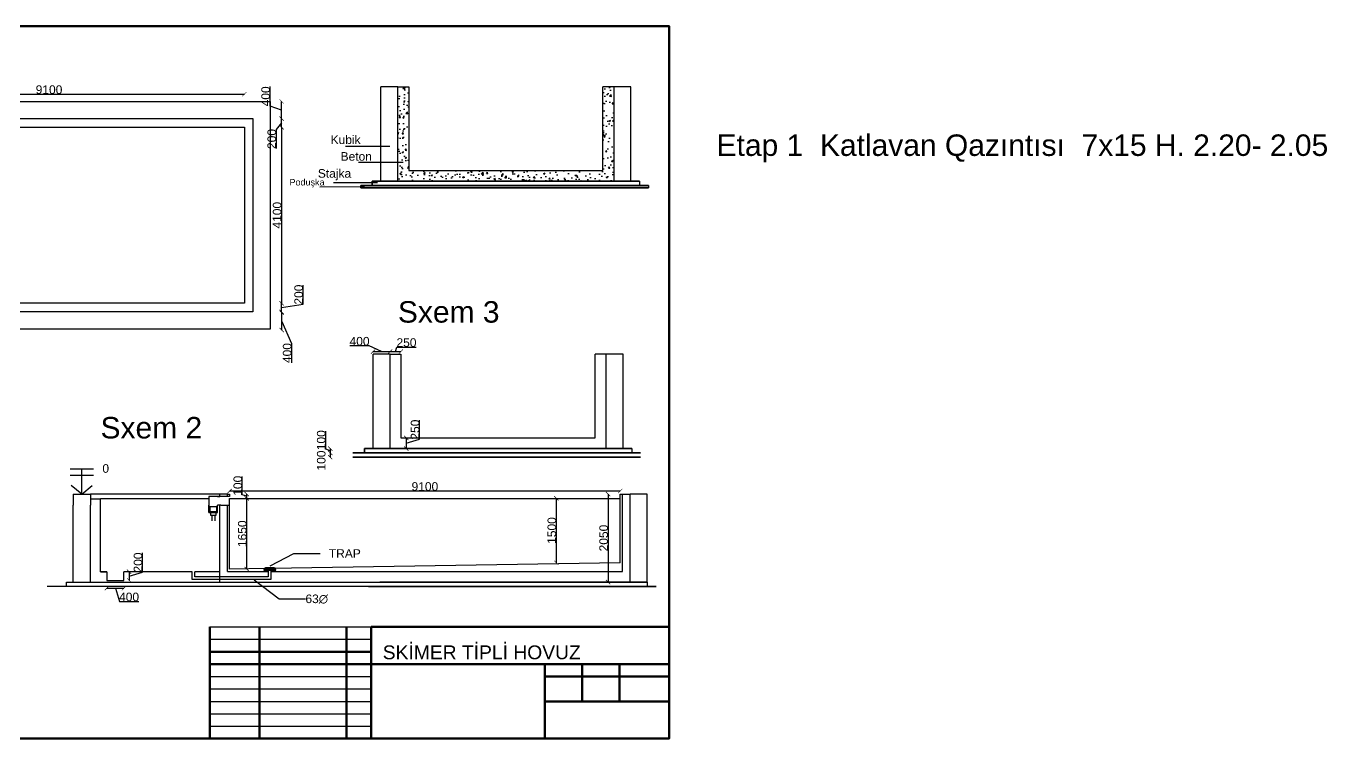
# Model space of a CAD drawing. Header units: millimetres. Extents: x 1659 to 76308, y 1100 to 43767.
# Drawn here: x 46003 to 76308, y 1100 to 17796 of the extents above; entities that cross this region are included whole.
import ezdxf
from ezdxf import colors
from ezdxf.entities.mleader import LeaderData, LeaderLine
from ezdxf.math import Vec2, Vec3

# ---------------------------------------------------------------- set-up
doc = ezdxf.new("R2010")
doc.units = ezdxf.units.MM
doc.styles.get("Standard").update_dxf_attribs({"font": 'arial.ttf'})
doc.linetypes.add('ZIGZAG', pattern='A,0.00254,-5.08,[131,ltypeshp.shx,S=5.08,R=0,X=-5.08,Y=0],-10.16,[131,ltypeshp.shx,S=5.08,R=180,X=5.08,Y=0],-5.08', length=20.32254)
doc.dimstyles.new('Copy of ISO-25', dxfattribs={"dimtxt": 200, "dimasz": 100, "dimexe": 1.25, "dimexo": 0.625, "dimgap": 1, "dimtad": 1, "dimdec": 0, "dimtxsty": 'Standard', "dimblk": 'ARCHTICK', "dimcen": 2, "dimse1": 1, "dimse2": 1, "dimadec": 0, "dimazin": 0, "dimtfac": 1, "dimtdec": 0, "dimtmove": 1, "dimatfit": 3, "dimldrblk": 'ARCHTICK', "dimfxl": 1, "dimarcsym": 0})

# ---------------------------------------------------------------- blocks, each defined once
blk = doc.blocks.new('_ArchTick')
at = {"color": 0, "linetype": 'ByBlock', "const_width": 0.15}
blk.add_lwpolyline([(-0.5, -0.5), (0.5, 0.5)], dxfattribs=at)
blk = doc.blocks.new('*D71')
at = {"color": 0, "lineweight": -2, "ltscale": 0.5, "transparency": 16777216}
blk.add_line((51145, 5147), (51145, 6797), dxfattribs=at)
at = {"layer": 'Defpoints', "color": 0, "ltscale": 0.5, "transparency": 16777216}
for p in [(50745, 6797), (51145, 6797), (50745, 5147)]:
    blk.add_point(p, dxfattribs=at)
at = {"color": 0, "lineweight": -2, "ltscale": 0.5, "transparency": 16777216, "xscale": 100, "yscale": 100, "zscale": 100}
for p, rotation in [((51145, 6797), 90), ((51145, 5147), 270)]:
    blk.add_blockref('_ArchTick', p, dxfattribs=dict(at, rotation=rotation))
at = {"color": 0, "ltscale": 0.5, "transparency": 16777216, "insert": (51042, 5972), "char_height": 200, "attachment_point": 5, "rotation": 90}
blk.add_mtext('1650', dxfattribs=at)
blk = doc.blocks.new('*D72')
at = {"color": 0, "lineweight": -2, "ltscale": 0.5, "transparency": 16777216}
blk.add_line((58355, 6797), (58355, 5297), dxfattribs=at)
at = {"layer": 'Defpoints', "color": 0, "ltscale": 0.5, "transparency": 16777216}
for p in [(58745, 6797), (58355, 5297), (59845, 5297)]:
    blk.add_point(p, dxfattribs=at)
at = {"color": 0, "lineweight": -2, "ltscale": 0.5, "transparency": 16777216, "xscale": 100, "yscale": 100, "zscale": 100}
for p, rotation in [((58355, 6797), 90), ((58355, 5297), 270)]:
    blk.add_blockref('_ArchTick', p, dxfattribs=dict(at, rotation=rotation))
at = {"color": 0, "ltscale": 0.5, "transparency": 16777216, "insert": (58252, 6047), "char_height": 200, "attachment_point": 5, "rotation": 90}
blk.add_mtext('1500', dxfattribs=at)
blk = doc.blocks.new('*D73')
at = {"color": 0, "lineweight": -2, "transparency": 16777216}
blk.add_line((50745, 6968), (59845, 6968), dxfattribs=at)
at = {"layer": 'Defpoints', "color": 0, "transparency": 16777216}
for p in [(50745, 6897), (59845, 6968), (59845, 6897)]:
    blk.add_point(p, dxfattribs=at)
at = {"color": 0, "lineweight": -2, "transparency": 16777216, "xscale": 100, "yscale": 100, "zscale": 100, "rotation": 180}
blk.add_blockref('_ArchTick', (50745, 6968), dxfattribs=at)
at = {"color": 0, "lineweight": -2, "transparency": 16777216, "xscale": 100, "yscale": 100, "zscale": 100}
blk.add_blockref('_ArchTick', (59845, 6968), dxfattribs=at)
at = {"color": 0, "transparency": 16777216, "insert": (55295, 7071), "char_height": 200, "attachment_point": 5}
blk.add_mtext('9100', dxfattribs=at)
blk = doc.blocks.new('*D78')
at = {"color": 0, "lineweight": -2, "ltscale": 0.5, "transparency": 16777216}
blk.add_line((41989, 16210), (51089, 16210), dxfattribs=at)
at = {"layer": 'Defpoints', "color": 0, "ltscale": 0.5, "transparency": 16777216}
for p in [(51089, 16210), (41989, 15670), (51089, 15440)]:
    blk.add_point(p, dxfattribs=at)
at = {"color": 0, "lineweight": -2, "ltscale": 0.5, "transparency": 16777216, "xscale": 100, "yscale": 100, "zscale": 100, "rotation": 180}
blk.add_blockref('_ArchTick', (41989, 16210), dxfattribs=at)
at = {"color": 0, "lineweight": -2, "ltscale": 0.5, "transparency": 16777216, "xscale": 100, "yscale": 100, "zscale": 100}
blk.add_blockref('_ArchTick', (51089, 16210), dxfattribs=at)
at = {"color": 0, "ltscale": 0.5, "transparency": 16777216, "insert": (46539, 16313), "char_height": 200, "attachment_point": 5}
blk.add_mtext('9100', dxfattribs=at)
blk = doc.blocks.new('*D83')
at = {"color": 0, "lineweight": -2, "transparency": 16777216}
for p, q in [((52984, 7938), (52984, 8362)), ((53089, 7906), (52984, 7938)), ((53089, 7956), (53089, 7856))]:
    blk.add_line(p, q, dxfattribs=at)
at = {"layer": 'Defpoints', "color": 0, "transparency": 16777216}
for p in [(53886, 7956), (53089, 7856), (53886, 7856)]:
    blk.add_point(p, dxfattribs=at)
at = {"color": 0, "lineweight": -2, "transparency": 16777216, "xscale": 100, "yscale": 100, "zscale": 100}
for p, rotation in [((53089, 7956), 90), ((53089, 7856), 270)]:
    blk.add_blockref('_ArchTick', p, dxfattribs=dict(at, rotation=rotation))
at = {"color": 0, "transparency": 16777216, "insert": (52881, 8150), "char_height": 200, "attachment_point": 5, "rotation": 90}
blk.add_mtext('100', dxfattribs=at)
blk = doc.blocks.new('*D84')
at = {"color": 0, "lineweight": -2, "transparency": 16777216}
for p, q in [((55170, 8174), (55170, 8621)), ((54861, 8206), (54861, 7956)), ((54861, 8081), (55170, 8174))]:
    blk.add_line(p, q, dxfattribs=at)
at = {"layer": 'Defpoints', "color": 0, "transparency": 16777216}
for p in [(54736, 8206), (54736, 7956), (54861, 7956)]:
    blk.add_point(p, dxfattribs=at)
at = {"color": 0, "lineweight": -2, "transparency": 16777216, "xscale": 100, "yscale": 100, "zscale": 100}
for p, rotation in [((54861, 8206), 90), ((54861, 7956), 270)]:
    blk.add_blockref('_ArchTick', p, dxfattribs=dict(at, rotation=rotation))
at = {"color": 0, "transparency": 16777216, "insert": (55067, 8397), "char_height": 200, "attachment_point": 5, "rotation": 90}
blk.add_mtext('250', dxfattribs=at)
blk = doc.blocks.new('*D85')
at = {"color": 0, "lineweight": -2, "transparency": 16777216}
for p, q in [((53998, 10351), (53547, 10351)), ((54286, 10215), (53998, 10351)), ((54086, 10215), (54486, 10215))]:
    blk.add_line(p, q, dxfattribs=at)
at = {"layer": 'Defpoints', "color": 0, "transparency": 16777216}
for p in [(54086, 10156), (54486, 10215), (54486, 10156)]:
    blk.add_point(p, dxfattribs=at)
at = {"color": 0, "lineweight": -2, "transparency": 16777216, "xscale": 100, "yscale": 100, "zscale": 100, "rotation": 180}
blk.add_blockref('_ArchTick', (54086, 10215), dxfattribs=at)
at = {"color": 0, "lineweight": -2, "transparency": 16777216, "xscale": 100, "yscale": 100, "zscale": 100}
blk.add_blockref('_ArchTick', (54486, 10215), dxfattribs=at)
at = {"color": 0, "transparency": 16777216, "insert": (53773, 10454), "char_height": 200, "attachment_point": 5}
blk.add_mtext('400', dxfattribs=at)
blk = doc.blocks.new('*D95')
at = {"color": 0, "lineweight": -2, "transparency": 16777216}
for p, q in [((47885, 4705), (48285, 4705)), ((48085, 4705), (48178, 4396)), ((48178, 4396), (48629, 4396))]:
    blk.add_line(p, q, dxfattribs=at)
at = {"layer": 'Defpoints', "color": 0, "transparency": 16777216}
for p in [(47885, 4887), (48285, 4887), (48285, 4705)]:
    blk.add_point(p, dxfattribs=at)
at = {"color": 0, "lineweight": -2, "transparency": 16777216, "xscale": 100, "yscale": 100, "zscale": 100, "rotation": 180}
blk.add_blockref('_ArchTick', (47885, 4705), dxfattribs=at)
at = {"color": 0, "lineweight": -2, "transparency": 16777216, "xscale": 100, "yscale": 100, "zscale": 100}
blk.add_blockref('_ArchTick', (48285, 4705), dxfattribs=at)
at = {"color": 0, "transparency": 16777216, "insert": (48404, 4499), "char_height": 200, "attachment_point": 5}
blk.add_mtext('400', dxfattribs=at)
blk = doc.blocks.new('*D97')
at = {"color": 0, "lineweight": -2, "transparency": 16777216}
for p, q in [((48717, 5079), (48717, 5526)), ((48407, 5087), (48407, 4887)), ((48407, 4987), (48717, 5079))]:
    blk.add_line(p, q, dxfattribs=at)
at = {"layer": 'Defpoints', "color": 0, "transparency": 16777216}
for p in [(48285, 5087), (48285, 4887), (48407, 4887)]:
    blk.add_point(p, dxfattribs=at)
at = {"color": 0, "lineweight": -2, "transparency": 16777216, "xscale": 100, "yscale": 100, "zscale": 100}
for p, rotation in [((48407, 5087), 90), ((48407, 4887), 270)]:
    blk.add_blockref('_ArchTick', p, dxfattribs=dict(at, rotation=rotation))
at = {"color": 0, "transparency": 16777216, "insert": (48613, 5303), "char_height": 200, "attachment_point": 5, "rotation": 90}
blk.add_mtext('200', dxfattribs=at)
blk = doc.blocks.new('*D98')
at = {"color": 0, "lineweight": -2, "transparency": 16777216}
blk.add_line((59563, 6897), (59563, 4847), dxfattribs=at)
at = {"layer": 'Defpoints', "color": 0, "transparency": 16777216}
for p in [(59845, 6897), (59563, 4847), (59845, 4847)]:
    blk.add_point(p, dxfattribs=at)
at = {"color": 0, "lineweight": -2, "transparency": 16777216, "xscale": 100, "yscale": 100, "zscale": 100}
for p, rotation in [((59563, 6897), 90), ((59563, 4847), 270)]:
    blk.add_blockref('_ArchTick', p, dxfattribs=dict(at, rotation=rotation))
at = {"color": 0, "transparency": 16777216, "insert": (59460, 5872), "char_height": 200, "attachment_point": 5, "rotation": 90}
blk.add_mtext('2050', dxfattribs=at)
blk = doc.blocks.new('*D99')
at = {"color": 0, "lineweight": -2, "transparency": 16777216}
for p, q in [((51040, 6878), (51040, 7302)), ((51145, 6847), (51040, 6878)), ((51145, 6797), (51145, 6897))]:
    blk.add_line(p, q, dxfattribs=at)
at = {"layer": 'Defpoints', "color": 0, "transparency": 16777216}
for p in [(51145, 6897), (59845, 6897), (59845, 6797)]:
    blk.add_point(p, dxfattribs=at)
at = {"color": 0, "lineweight": -2, "transparency": 16777216, "xscale": 100, "yscale": 100, "zscale": 100}
for p, rotation in [((51145, 6897), 90), ((51145, 6797), 270)]:
    blk.add_blockref('_ArchTick', p, dxfattribs=dict(at, rotation=rotation))
at = {"color": 0, "transparency": 16777216, "insert": (50937, 7090), "char_height": 200, "attachment_point": 5, "rotation": 90}
blk.add_mtext('100', dxfattribs=at)
blk = doc.blocks.new('*D101')
at = {"color": 0, "lineweight": -2, "transparency": 16777216}
for p, q in [((54611, 10215), (54643, 10320)), ((54643, 10320), (55089, 10320)), ((54486, 10215), (54736, 10215))]:
    blk.add_line(p, q, dxfattribs=at)
at = {"layer": 'Defpoints', "color": 0, "transparency": 16777216}
for p in [(54486, 10156), (54736, 10215), (54736, 10156)]:
    blk.add_point(p, dxfattribs=at)
at = {"color": 0, "lineweight": -2, "transparency": 16777216, "xscale": 100, "yscale": 100, "zscale": 100, "rotation": 180}
blk.add_blockref('_ArchTick', (54486, 10215), dxfattribs=at)
at = {"color": 0, "lineweight": -2, "transparency": 16777216, "xscale": 100, "yscale": 100, "zscale": 100}
blk.add_blockref('_ArchTick', (54736, 10215), dxfattribs=at)
at = {"color": 0, "transparency": 16777216, "insert": (54866, 10423), "char_height": 200, "attachment_point": 5}
blk.add_mtext('250', dxfattribs=at)
blk = doc.blocks.new('*D102')
at = {"color": 0, "lineweight": -2, "transparency": 16777216}
blk.add_line((53089, 7856), (53089, 7756), dxfattribs=at)
at = {"layer": 'Defpoints', "color": 0, "transparency": 16777216}
for p in [(53089, 7756), (53620, 7856), (53620, 7756)]:
    blk.add_point(p, dxfattribs=at)
at = {"color": 0, "lineweight": -2, "transparency": 16777216, "xscale": 100, "yscale": 100, "zscale": 100}
for p, rotation in [((53089, 7856), 90), ((53089, 7756), 270)]:
    blk.add_blockref('_ArchTick', p, dxfattribs=dict(at, rotation=rotation))
at = {"color": 0, "transparency": 16777216, "insert": (52881, 7677), "char_height": 200, "attachment_point": 5, "rotation": 90}
blk.add_mtext('100', dxfattribs=at)
blk = doc.blocks.new('*D103')
at = {"color": 0, "lineweight": -2, "transparency": 16777216}
blk.add_line((51956, 15440), (51956, 11340), dxfattribs=at)
at = {"layer": 'Defpoints', "color": 0, "transparency": 16777216}
for p in [(51089, 15440), (51089, 11340), (51956, 11340)]:
    blk.add_point(p, dxfattribs=at)
at = {"color": 0, "lineweight": -2, "transparency": 16777216, "xscale": 100, "yscale": 100, "zscale": 100}
for p, rotation in [((51956, 15440), 90), ((51956, 11340), 270)]:
    blk.add_blockref('_ArchTick', p, dxfattribs=dict(at, rotation=rotation))
at = {"color": 0, "transparency": 16777216, "insert": (51853, 13390), "char_height": 200, "attachment_point": 5, "rotation": 90}
blk.add_mtext('4100', dxfattribs=at)
blk = doc.blocks.new('*D104')
at = {"color": 0, "lineweight": -2, "transparency": 16777216}
for p, q in [((51956, 15540), (51831, 15388)), ((51956, 15440), (51956, 15640)), ((51831, 15388), (51831, 14941))]:
    blk.add_line(p, q, dxfattribs=at)
at = {"layer": 'Defpoints', "color": 0, "transparency": 16777216}
for p in [(51089, 15640), (51956, 15640), (51089, 15440)]:
    blk.add_point(p, dxfattribs=at)
at = {"color": 0, "lineweight": -2, "transparency": 16777216, "xscale": 100, "yscale": 100, "zscale": 100}
for p, rotation in [((51956, 15640), 90), ((51956, 15440), 270)]:
    blk.add_blockref('_ArchTick', p, dxfattribs=dict(at, rotation=rotation))
at = {"color": 0, "transparency": 16777216, "insert": (51728, 15165), "char_height": 200, "attachment_point": 5, "rotation": 90}
blk.add_mtext('200', dxfattribs=at)
blk = doc.blocks.new('*D105')
at = {"color": 0, "lineweight": -2, "transparency": 16777216}
for p, q in [((51689, 15932), (51689, 16384)), ((51956, 15840), (51689, 15932)), ((51956, 15640), (51956, 16040))]:
    blk.add_line(p, q, dxfattribs=at)
at = {"layer": 'Defpoints', "color": 0, "transparency": 16777216}
for p in [(51289, 16040), (51956, 16040), (51289, 15640)]:
    blk.add_point(p, dxfattribs=at)
at = {"color": 0, "lineweight": -2, "transparency": 16777216, "xscale": 100, "yscale": 100, "zscale": 100}
for p, rotation in [((51956, 16040), 90), ((51956, 15640), 270)]:
    blk.add_blockref('_ArchTick', p, dxfattribs=dict(at, rotation=rotation))
at = {"color": 0, "transparency": 16777216, "insert": (51586, 16158), "char_height": 200, "attachment_point": 5, "rotation": 90}
blk.add_mtext('400', dxfattribs=at)
blk = doc.blocks.new('*D106')
at = {"color": 0, "lineweight": -2, "transparency": 16777216}
for p, q in [((52458, 11317), (52458, 11764)), ((51956, 11140), (51956, 11340)), ((51956, 11240), (52458, 11317))]:
    blk.add_line(p, q, dxfattribs=at)
at = {"layer": 'Defpoints', "color": 0, "transparency": 16777216}
for p in [(51089, 11340), (51956, 11340), (51089, 11140)]:
    blk.add_point(p, dxfattribs=at)
at = {"color": 0, "lineweight": -2, "transparency": 16777216, "xscale": 100, "yscale": 100, "zscale": 100}
for p, rotation in [((51956, 11340), 90), ((51956, 11140), 270)]:
    blk.add_blockref('_ArchTick', p, dxfattribs=dict(at, rotation=rotation))
at = {"color": 0, "transparency": 16777216, "insert": (52355, 11541), "char_height": 200, "attachment_point": 5, "rotation": 90}
blk.add_mtext('200', dxfattribs=at)
blk = doc.blocks.new('*D107')
at = {"color": 0, "lineweight": -2, "transparency": 16777216}
for p, q in [((51960, 10715), (51960, 11115)), ((51960, 10915), (52190, 10405)), ((52190, 10405), (52190, 9954))]:
    blk.add_line(p, q, dxfattribs=at)
at = {"layer": 'Defpoints', "color": 0, "transparency": 16777216}
for p in [(51293, 11115), (51960, 11115), (51293, 10715)]:
    blk.add_point(p, dxfattribs=at)
at = {"color": 0, "lineweight": -2, "transparency": 16777216, "xscale": 100, "yscale": 100, "zscale": 100}
for p, rotation in [((51960, 11115), 90), ((51960, 10715), 270)]:
    blk.add_blockref('_ArchTick', p, dxfattribs=dict(at, rotation=rotation))
at = {"color": 0, "transparency": 16777216, "insert": (52087, 10180), "char_height": 200, "attachment_point": 5, "rotation": 90}
blk.add_mtext('400', dxfattribs=at)

msp = doc.modelspace()

# ---------------------------------------------------------------- hatches: boundary and pattern name
h = msp.add_hatch()
h.set_pattern_fill('AR-CONC', color=256, scale=2)
h.set_pattern_definition([(50, (19239.9, -21457.1), (364.3693, -31.8782), [38.1, -419.1]), (355, (19239.9, -21457.1), (-70.4868, 382.1137), [30.48, -335.2812]), (100.45144, (19270.26, -21459.77), (293.8825, 350.2355), [32.38, -356.1805]), (46.1842, (19239.9, -21355.5), (542.158, -84.0847), [57.15, -628.65]), (96.6356, (19285.07, -21362.5), (474.8083, 494.852), [48.57, -534.271]), (351.1842, (19239.9, -21355.5), (474.808, 494.852), [45.72, -502.9195]), (21, (19290.7, -21380.9), (303.2288, -204.5304), [38.1, -419.1]), (326, (19290.7, -21380.9), (123.604, 368.376), [30.48, -335.28]), (71.45144, (19315.96, -21397.95), (426.8328, 163.8455), [32.38, -356.1799]), (37.5, (19239.9, -21457.11), (6.1772, 169.11008), [0, -331.216, 0, -340.36, 0, -336.55]), (7.5, (19239.9, -21457.11), (133.6393, 200.36115), [0, -194.056, 0, -323.596, 0, -128.27]), (327.5, (19126.61, -21457.11), (271.1812, -11.4575), [0, -127, 0, -396.24, 0, -525.78]), (317.5, (19075.8, -21457.1), (296.2584, 50.853), [0, -165.1, 0, -263.144, 0, -373.38])])
h.paths.add_polyline_path([(54917, 16380.5), (54667, 16380.5), (54667, 14180.5), (59693.3, 14180.5), (59693.3, 16380.5), (59443.3, 16380.5), (59443.3, 14430.5), (54917, 14430.5)])
h = msp.add_hatch()
h.set_pattern_fill('AR-SAND', color=256)
h.set_pattern_definition([(37.5, (19239.894, -21457.11), (-1.60003, 48.941324), [0, -38.608, 0, -43.18, 0, -41.275]), (7.5, (19239.894, -21457.11), (44.95233, 71.68251), [0, -20.828, 0, -34.798, 0, -13.335]), (327.5, (19208.65, -21457.11), (79.099237, 0.14372), [0, -12.7, 0, -45.72, 0, -59.69]), (317.5, (19208.65, -21457.11), (76.355645, 22.29293), [0, -6.35, 0, -29.972, 0, -34.29])])
h.paths.add_polyline_path([(60500.8, 14030.5), (60500.8, 14080.5), (53800.8, 14080.5), (53800.8, 14030.5)])

# ---------------------------------------------------------------- linework, layer by layer
for p, q in [((54267, 14180.5), (54267, 16380.5)), ((54667, 16380.5), (54267, 16380.5)), ((54667, 14180.5), (54667, 16380.5)), ((54667, 16380.5), (54917, 16380.5)), ((54917, 16380.5), (54917, 14430.5)), ((59693.3, 16380.5), (59443.3, 16380.5)), ((59443.3, 14430.5), (59443.3, 16380.5)), ((60093.3, 16380.5), (59693.3, 16380.5)), ((59693.3, 16380.5), (59693.3, 14180.5)), ((60093.3, 14180.5), (60093.3, 16380.5)), ((53445.1, 14994.3), (54480.2, 14994.3)), ((53745.1, 14625.9), (54788.9, 14625.9)), ((54917, 14430.5), (59443.3, 14430.5)), ((52844.9, 14052.1), (53891.7, 14055.1)), ((53163.7, 14153), (54189.3, 14153)), ((53800.8, 14080.5), (60500.8, 14080.5)), ((60500.8, 14080.5), (53800.8, 14080.5)), ((53800.8, 14080.5), (53800.8, 14030.5)), ((53800.8, 14030.5), (60500.8, 14030.5)), ((60293.3, 14180.5), (54067, 14180.5)), ((54067, 14180.5), (54067, 14080.5)), ((54067, 14180.5), (54267, 14180.5)), ((54267, 14180.5), (54667, 14180.5)), ((60293.3, 14180.5), (60093.3, 14180.5)), ((60293.3, 14180.5), (60293.3, 14080.5)), ((60982.9, 13137.3), (60982.9, 13087.3)), ((54086.3, 7956.2), (54086.3, 10156.2)), ((54486.3, 10156.2), (54086.3, 10156.2)), ((54486.3, 7956.2), (54486.3, 10156.2)), ((54486.3, 10156.2), (54736.3, 10156.2)), ((54736.3, 10156.2), (54736.3, 8206.2)), ((59512.6, 10156.2), (59262.6, 10156.2)), ((59262.6, 8206.2), (59262.6, 10156.2)), ((59912.6, 10156.2), (59512.6, 10156.2)), ((59512.6, 10156.2), (59512.6, 7956.2)), ((59912.6, 7956.2), (59912.6, 10156.2)), ((54736.3, 8206.2), (59262.6, 8206.2)), ((60112.6, 7956.2), (53886.3, 7956.2)), ((53886.3, 7956.2), (53886.3, 7856.2)), ((53886.3, 7956.2), (54086.3, 7956.2)), ((54086.3, 7956.2), (54486.3, 7956.2)), ((60112.6, 7956.2), (59912.6, 7956.2)), ((60112.6, 7956.2), (60112.6, 7856.2)), ((53620.1, 7856.2), (60320.1, 7856.2)), ((60320.1, 7856.2), (53620.1, 7856.2)), ((53620.1, 7756.2), (60320.1, 7756.2)), ((60320.1, 7756.2), (53620.1, 7756.2)), ((47034.9, 7485.5), (47575.7, 7485.5)), ((47034.9, 7337.2), (47575.7, 7337.2)), ((47305.3, 6896.6), (47305.3, 7485.5)), ((47305.3, 6896.6), (47054.5, 7093.8)), ((47305.3, 6896.6), (47545.9, 7093.8)), ((47105.3, 6896.6), (47505.3, 6896.6)), ((60475.3, 6896.6), (60075.3, 6896.6)), ((46944.1, 4746.6), (46493.6, 4746.6)), ((47105.3, 4846.6), (47620.3, 4846.6)), ((53982.8, 4746.6), (60682.8, 4746.6)), ((60682.8, 4746.6), (53982.8, 4746.6)), ((60475.3, 4846.6), (54249, 4846.6)), ((60475.3, 4846.6), (60075.3, 4846.6)), ((60475.3, 4846.6), (60275.3, 4846.6)), ((60475.3, 4846.6), (60475.3, 4746.6))]:
    msp.add_line(p, q)
at = {"ltscale": 0.5}
for p, q in [((47105.3, 6896.6), (47105.3, 6636.6)), ((50515.3, 6896.6), (47505.3, 6896.6)), ((47505.3, 6896.6), (47505.3, 6636.6)), ((47505.3, 6786.6), (47735.3, 6786.6)), ((50265.3, 6786.6), (47735.3, 6786.6)), ((47735.3, 6636.6), (47735.3, 6786.6)), ((50545.3, 6836.6), (50265.3, 6836.6)), ((50265.3, 6836.6), (50265.3, 6636.6)), ((50465.3, 6836.6), (50515.3, 6836.6)), ((50515.3, 6836.6), (50515.3, 6896.6)), ((50695.3, 6896.6), (50515.3, 6896.6)), ((50745.3, 6836.6), (50545.3, 6836.6)), ((50695.3, 6896.6), (50745.3, 6896.6)), ((50695.3, 6836.6), (50695.3, 6896.6)), ((50745.3, 6896.6), (50745.3, 6856.6)), ((50745.3, 6856.6), (50745.3, 6836.6)), ((50745.3, 5146.6), (50745.3, 6796.6)), ((59845.3, 5296.6), (59845.3, 6896.6)), ((59845.3, 6896.6), (59895.3, 6896.6)), ((59895.3, 5096.6), (59895.3, 6896.6)), ((59895.3, 6896.6), (60075.3, 6896.6)), ((60075.3, 4846.6), (60075.3, 6896.6)), ((60475.3, 4846.6), (60475.3, 6896.6)), ((47105.3, 4846.6), (47105.3, 6636.6)), ((47505.3, 4846.6), (47505.3, 6636.6)), ((47735.3, 5086.6), (47735.3, 6636.6)), ((50265.3, 6636.6), (50265.3, 6466.6)), ((50265.3, 6466.6), (50265.3, 6636.6)), ((50265.3, 6606.6), (50465.3, 6606.6)), ((50265.3, 6586.6), (50265.3, 6536.6)), ((50265.3, 6536.6), (50265.3, 6566.6)), ((50265.3, 6566.6), (50265.3, 6466.6)), ((50265.3, 6466.6), (50465.3, 6466.6)), ((50285.3, 6606.6), (50285.3, 6486.6)), ((50285.3, 6486.6), (50445.3, 6486.6)), ((50335.3, 6396.6), (50335.3, 6276.6)), ((50398.3, 6396.6), (50398.3, 6276.6)), ((50445.3, 6486.6), (50445.3, 6606.6)), ((50515.3, 6636.6), (50465.3, 6636.6)), ((50465.3, 6466.6), (50465.3, 6636.6)), ((50465.3, 6466.6), (50465.3, 6586.6)), ((50515.3, 4846.6), (50515.3, 6636.6)), ((50545.3, 6636.6), (50515.3, 6636.6)), ((50515.3, 6636.6), (50515.3, 6636.6)), ((50515.3, 6636.6), (50515.3, 6636.6)), ((50545.3, 6636.6), (50695.3, 6636.6)), ((50695.3, 5096.6), (50695.3, 6636.6)), ((50695.3, 5096.6), (50695.3, 6636.6)), ((50695.3, 6636.6), (50745.3, 6636.6)), ((50745.3, 5146.6), (50745.3, 6636.6)), ((51645.3, 5163.5), (50745.3, 5146.6)), ((51565.3, 5176.6), (51565.3, 5136.6)), ((51565.3, 5176.6), (51575.3, 5176.6)), ((51575.3, 5176.6), (51575.3, 5136.6)), ((51595.3, 5176.6), (51585.3, 5176.6)), ((51585.3, 5176.6), (51585.3, 5166.6)), ((51585.3, 5166.6), (51595.3, 5166.6)), ((51785.3, 5176.6), (51595.3, 5176.6)), ((51595.3, 5166.6), (51785.3, 5166.6)), ((51645.3, 5163.5), (51645.3, 4966.6)), ((59845.3, 5296.6), (51708.3, 5164.7)), ((51708.3, 5164.7), (51708.3, 4903.6)), ((51785.3, 5166.6), (51785.3, 5176.6)), ((51795.3, 5176.6), (51795.3, 5136.6)), ((51795.3, 5176.6), (51805.3, 5176.6)), ((51805.3, 5176.6), (51805.3, 5136.6)), ((47885.3, 5086.6), (47735.3, 5086.6)), ((47735.3, 5086.6), (47885.3, 5086.6)), ((47885.3, 5086.6), (47885.3, 4886.6)), ((47885.3, 4886.6), (48285.3, 4886.6)), ((49872.3, 5086.6), (48285.3, 5086.6)), ((48285.3, 4886.6), (48285.3, 5086.6)), ((49872.3, 4903.6), (49872.3, 5086.6)), ((51708.3, 4903.6), (49872.3, 4903.6)), ((50515.3, 5086.6), (49935.3, 5086.6)), ((49935.3, 4966.6), (49935.3, 5086.6)), ((51645.3, 4966.6), (49935.3, 4966.6)), ((50695.3, 5096.6), (51645.3, 5096.6)), ((51545.3, 5136.6), (51545.3, 5126.6)), ((51565.3, 5136.6), (51545.3, 5136.6)), ((51545.3, 5126.6), (51825.3, 5126.6)), ((51575.3, 5136.6), (51595.3, 5136.6)), ((51585.3, 5136.6), (51585.3, 5136.6)), ((51775.3, 5136.6), (51595.3, 5136.6)), ((51708.3, 5096.6), (59895.3, 5096.6)), ((51795.3, 5136.6), (51775.3, 5136.6)), ((51825.3, 5136.6), (51805.3, 5136.6)), ((51825.3, 5126.6), (51825.3, 5136.6)), ((47505.3, 4846.6), (47735.3, 4846.6)), ((47735.3, 4846.6), (50515.3, 4846.6)), ((50515.3, 4846.6), (60075.3, 4846.6))]:
    msp.add_line(p, q, dxfattribs=at)
at = {"linetype": 'ZIGZAG', "ltscale": 0.05}
msp.add_line((50745.3, 6796.6), (59845.3, 6796.6), dxfattribs=at)
at = {"linetype": 'Continuous', "lineweight": 60}
for p, q in [((60982.4, 4381.1), (60982.4, 1200.9)), ((50285.3, 3802.9), (50285.3, 1200.9)), ((51441.7, 3802.9), (51441.7, 1200.9)), ((53465.5, 3802.9), (53465.5, 1200.9)), ((54043.7, 3802.9), (60982.4, 3802.9)), ((54043.7, 3802.9), (54043.7, 1200.9)), ((50285.3, 3224.6), (54043.7, 3224.6)), ((50285.3, 2935.5), (60982.4, 2935.5)), ((58091.3, 2935.5), (58091.3, 1200.9)), ((58958.6, 2935.5), (58958.6, 2068.2)), ((59825.9, 2935.5), (59825.9, 2068.2)), ((58091.3, 2646.4), (60982.4, 2646.4)), ((58091.3, 2068.2), (60982.4, 2068.2)), ((50285.3, 1200.9), (60982.4, 1200.9))]:
    msp.add_line(p, q, dxfattribs=at)
at = {"linetype": 'Continuous'}
for p, q in [((50285.3, 3802.9), (54043.7, 3802.9)), ((50285.3, 3513.8), (54043.7, 3513.8)), ((50285.3, 2646.4), (54043.7, 2646.4)), ((50285.3, 2357.3), (54043.7, 2357.3)), ((50285.3, 2068.2), (54043.7, 2068.2)), ((50285.3, 1779.1), (54043.7, 1779.1)), ((50285.3, 1490), (54043.7, 1490))]:
    msp.add_line(p, q, dxfattribs=at)
at = {"linetype": 'Continuous', "lineweight": 60}
msp.add_lwpolyline([(38142.6, 1200.9), (60982.4, 1200.9), (60982.4, 17795.9), (38142.6, 17795.9), (38142.6, 1200.9)], dxfattribs=at)
at = {"ltscale": 0.5}
for points in [[(41359, 12339.6), (38659, 12339.6), (38659, 16039.6), (51689, 16039.6), (51689, 10739.6), (41359, 10739.6), (41359, 12339.6)], [(39059, 15639.6), (51289, 15639.6), (51289, 11139.6), (41759, 11139.6)]]:
    msp.add_lwpolyline(points, dxfattribs=at)
for points in [[(41989, 15439.6), (51089, 15439.6), (51089, 11339.6), (41989, 11339.6)], [(50305.3, 6466.6), (50425.3, 6466.6), (50425.3, 6396.6), (50305.3, 6396.6)]]:
    msp.add_lwpolyline(points, close=True, dxfattribs=at)
for points in [[(53800.8, 14080.5), (60500.8, 14080.5), (60500.8, 14030.5), (53800.8, 14030.5)], [(54067, 14180.5), (60293.3, 14180.5), (60293.3, 14080.5), (54067, 14080.5)], [(53886.3, 7956.2), (60112.6, 7956.2), (60112.6, 7856.2), (53886.3, 7856.2)], [(46944.1, 4846.6), (60475.3, 4846.6), (60475.3, 4746.6), (46944.1, 4746.6)]]:
    msp.add_lwpolyline(points, close=True)
at = {"ltscale": 0.01}
msp.add_lwpolyline([(50285.3, 3802.9), (54043.7, 3802.9), (54043.7, 1200.9), (50285.3, 1200.9)], close=True, dxfattribs=at)

# ---------------------------------------------------------------- texts
at = {"attachment_point": 1}
for s, width, gutter_width, heights, insert, char_height in [('Kubik', 585.85, 1.89, [173.6], (53099.1, 15248.7), 200), ('Etap 1  Katlavan Qa{\\fArial|b0|i0|c238|p34;zıntısı  7x15} H. 2.20- 2.05', 16973.269, 12.5, [1890.4], (62089.3, 15271.1), 500), ('Beton', 585.85, 1.89, [173.6], (53331.2, 14859.7), 200), ('Stajka', 585.85, 1.89, [173.6], (52801.3, 14464.1), 200), ('Podu{\\fArial|b0|i0|c238|p34;ş}ka', 585.85, 1.89, [173.6], (52141.9, 14233.1), 150), ('Sxem 3 ', 2480.94, 12.5, [681.2], (54666.1, 11388.7), 500), ('Sxem 2 ', 2480.94, 12.5, [681.2], (47738.8, 8691.5), 500), ('0', 288.124, 12.5, [0], (47782.4, 7592.2), 200)]:
    msp.add_mtext_dynamic_manual_height_columns(s, width=width, gutter_width=gutter_width, heights=heights, dxfattribs=dict(at, insert=insert, char_height=char_height))
at = {"insert": (54312.4, 3371.1), "char_height": 321.273, "width": 4679.137, "attachment_point": 1}
msp.add_mtext('SK{\\fArial|b0|i0|c238|p34;İ}MER T{\\fArial|b0|i0|c238|p34;İ}PL{\\fArial|b0|i0|c238|p34;İ} HOVUZ ', dxfattribs=at)

# ---------------------------------------------------------------- dimensions: what is measured, and where the dimension line sits
at = {"ltscale": 0.5}
dim = msp.add_linear_dim(base=(51089, 16209.6), p1=(41989, 15669.6), p2=(51089, 15439.6), dimstyle='Copy of ISO-25', dxfattribs=at)
dim.commit()
dim.dimension.update_dxf_attribs({"geometry": '*D78', "text_midpoint": (46539, 16312.7)})
for base, p1, p2, picture, middle in [((51956.3, 16039.6), (51289, 15639.6), (51289, 16039.6), '*D105', (51689, 15933.3)), ((51956.3, 15639.6), (51089, 15439.6), (51089, 15639.6), '*D104', (51831.2, 15387)), ((51956.3, 11339.6), (51089, 11139.6), (51089, 11339.6), '*D106', (52457.8, 11318.2)), ((51960, 11115.3), (51292.8, 10715.3), (51292.8, 11115.3), '*D107', (52190.2, 10404.4)), ((53088.5, 7756.2), (53620.1, 7856.2), (53620.1, 7756.2), '*D102', (52984.5, 7676.8))]:
    dim = msp.add_linear_dim(base=base, p1=p1, p2=p2, angle=90, dimstyle='Copy of ISO-25')
    dim.commit()
    dim.dimension.update_dxf_attribs({"geometry": picture, "text_midpoint": middle, "dimtype": 160})
for base, p1, p2, picture, middle in [((51956.3, 11339.6), (51089, 15439.6), (51089, 11339.6), '*D103', (51853.2, 13389.6)), ((54860.6, 7956.2), (54736.3, 8206.2), (54736.3, 7956.2), '*D84', (55066.5, 8175)), ((53088.5, 7856.2), (53886.3, 7956.2), (53886.3, 7856.2), '*D83', (52880.6, 7938.7)), ((51145.3, 6896.6), (59845.3, 6796.6), (59845.3, 6896.6), '*D99', (50937.3, 6879.1)), ((59563, 4846.6), (59845.3, 6896.6), (59845.3, 4846.6), '*D98', (59459.9, 5871.6)), ((48407.4, 4886.6), (48285.3, 5086.6), (48285.3, 4886.6), '*D97', (48613.4, 5080.3))]:
    dim = msp.add_linear_dim(base=base, p1=p1, p2=p2, angle=90, dimstyle='Copy of ISO-25')
    dim.commit()
    dim.dimension.update_dxf_attribs({"geometry": picture, "text_midpoint": middle})
dim = msp.add_linear_dim(base=(54486.3, 10214.8), p1=(54086.3, 10156.2), p2=(54486.3, 10156.2), dimstyle='Copy of ISO-25')
dim.commit()
dim.dimension.update_dxf_attribs({"geometry": '*D85', "text_midpoint": (53997.2, 10351.1), "dimtype": 160})
for base, p1, p2, picture, middle in [((54736.3, 10214.8), (54486.3, 10156.2), (54736.3, 10156.2), '*D101', (54643.7, 10422.8)), ((59845.3, 6967.6), (50745.3, 6896.6), (59845.3, 6896.6), '*D73', (55295.3, 7070.7)), ((48285.3, 4704.8), (47885.3, 4886.6), (48285.3, 4886.6), '*D95', (48179, 4498.9))]:
    dim = msp.add_linear_dim(base=base, p1=p1, p2=p2, dimstyle='Copy of ISO-25')
    dim.commit()
    dim.dimension.update_dxf_attribs({"geometry": picture, "text_midpoint": middle})
for base, p1, p2, picture, middle in [((51145.3, 6796.6), (50745.3, 5146.6), (50745.3, 6796.6), '*D71', (51042.2, 5971.6)), ((58355.3, 5296.6), (58745.3, 6796.6), (59845.3, 5296.6), '*D72', (58252.2, 6046.6))]:
    dim = msp.add_linear_dim(base=base, p1=p1, p2=p2, angle=90, dimstyle='Copy of ISO-25', dxfattribs=at)
    dim.commit()
    dim.dimension.update_dxf_attribs({"geometry": picture, "text_midpoint": middle})

# ---------------------------------------------------------------- leaders
ml = msp.add_multileader_mtext('Standard', dxfattribs=at)
ml.set_content('\\pxi-3,l4,t4;TRAP', color=256)
ml.set_leader_properties()
ml.build(insert=Vec2(0, 0))
ctx = ml.context
ctx.base_point, ctx.char_height, ctx.plane_origin = Vec3(52855.3, 5512.6), 200, Vec3(54905.3, 9748.3)
notes = []
notes.append((ctx, [(0, (1, 1, 0), (52245.3, 5512.6), (1, 0), 610, [(0, [(51690.3, 5226.6)], 0, [])])]))
ctx.mtext.insert, ctx.mtext.flow_direction = Vec3(52857.3, 5612.6), 5
ml = msp.add_multileader_mtext('Standard', dxfattribs=at)
ml.set_content('63∅ ', color=256)
ml.set_leader_properties()
ml.build(insert=Vec2(0, 0))
ctx = ml.context
ctx.base_point, ctx.char_height, ctx.plane_origin = Vec3(52510.3, 4452.6), 200, Vec3(54560.3, 8688.3)
notes.append((ctx, [(0, (1, 1, 0), (51900.3, 4452.6), (1, 0), 610, [(0, [(51314.5, 4903.6)], 0, [])])]))
ctx.mtext.insert, ctx.mtext.flow_direction = Vec3(52512.3, 4556.6), 5
for ctx, leaders in notes:
    for number, flags, end, landing, length, lines in leaders:
        leader = LeaderData()
        leader.index, (leader.has_last_leader_line, leader.has_dogleg_vector, leader.attachment_direction) = number, flags
        leader.last_leader_point, leader.dogleg_vector, leader.dogleg_length = Vec3(end), Vec3(landing), length
        for number, points, colour, breaks in lines:
            line = LeaderLine()
            line.index, line.vertices, line.color, line.breaks = number, Vec3.list(points), colors.encode_raw_color(colour), breaks
            leader.lines.append(line)
        ctx.leaders.append(leader)

doc.saveas('drawing.dxf')
